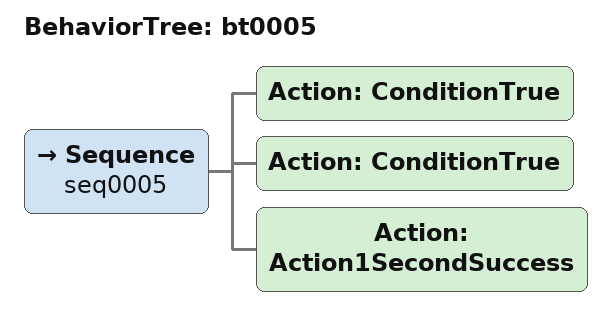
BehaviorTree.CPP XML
<root>

  <BehaviorTree ID="bt0005">
    <Sequence name="seq0005">
      <Action ID="ConditionTrue" />
      <Action ID="ConditionTrue" />
      <Action ID="Action1SecondSuccess" />
    </Sequence>
  </BehaviorTree>

</root>
